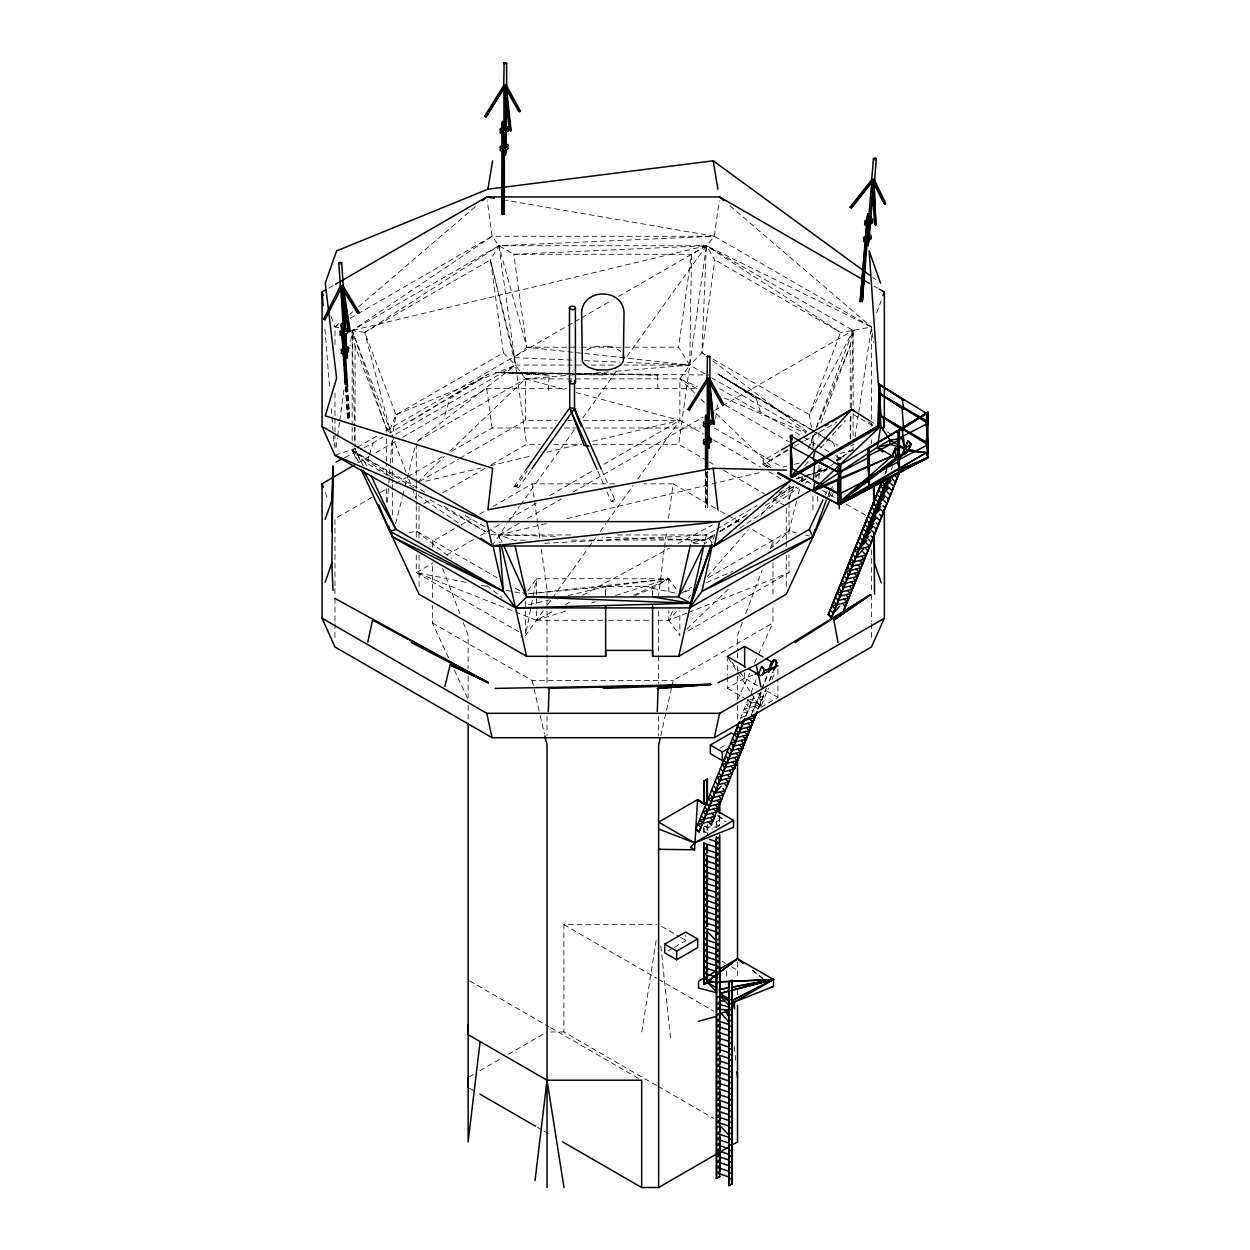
<?xml version="1.0" encoding="UTF-8"?>
<svg xmlns="http://www.w3.org/2000/svg" width="1250" height="1250" viewBox="0 0 1250 1250"><rect width="100%" height="100%" fill="white"/><g stroke="black" fill="none" stroke-linecap="round" stroke-linejoin="round"><path stroke-width="0.75" stroke-dasharray="5 3.75" d="M386.344 502.266L386.344 488.625M386.344 475L386.344 463.312M386.344 461.359L386.344 434.094M386.344 432.141L386.344 428.25L352.172 330.453L492.094 236.266L714.312 236.266L871.438 326.969L871.938 330.797M448.609 657.797L432.359 622.906L432.359 605.453M432.359 597.688L432.359 562.781M432.359 547.266L432.359 541.453L459.422 525.828M605.641 594.344L605.641 586.609L668.828 578.734L677.656 591.031M652.594 595.391L652.594 586.609L668.828 578.734L668.828 595.719M850.234 438.859L850.234 415.625M850.234 407.875L850.234 345.922L853.109 330.453L871.438 326.969L871.438 426.109M705.734 471.062L705.516 507.953L705.516 471.562M637.75 479.094L679.859 420.422L679.859 378.891L689.75 365.078L691.516 254.281L706.391 245.734L714.312 236.266L719.156 200.703M850.469 438.859L851.031 415.625M851.219 407.891L853.109 330.453L706.391 245.734L498.891 245.734L352.172 330.453L350.062 345.812M616.297 371.25L689.75 365.078L701.922 352.766L706.391 245.734L513.781 254.281L498.891 245.734L492.094 236.266L487.25 200.703M548.297 390.484L549.141 375.078L495.547 372.422L709.391 375.062M387.359 502.297L388.688 484.797M388.828 482.859L390.156 465.359M390.297 463.422L392.219 438.141M715.578 418.625L717.625 403.656M336.031 447.594L337.344 437.984M337.609 436.062L339.469 422.625M339.734 420.703L344.5 386.141M664.188 549.281L658.625 595.531M664.453 547.359L666.844 530.031M668.422 518.484L673.203 483.859L644.203 483.859M704.938 373.844L689.75 365.078L678.562 347.188L691.516 254.281L513.781 254.281L526.734 347.188L514.516 357.656L490.406 259.875L498.891 245.734L714.312 236.266L505.859 200.266M707.281 460.812L678.719 444.312L706.391 245.734L871.438 326.969L858.844 411.719M705.016 355.094L701.922 352.766L714.875 259.875L706.391 245.734L352.172 330.453L352.172 425.125M855.109 436.766L858.547 413.641M641.828 1031.953L656.219 940M406.047 472.203L392.359 436.203L396.016 414.766L364.734 332.438L352.172 330.453L354.484 425.312M543.297 610.75L525.453 635.625L530.969 607.172M531.328 605.281L536.469 578.734L668.828 578.734L652.594 588.234L635.203 595.516M660.766 735.703L671.484 688.109M671.922 686.219L673.203 680.5L772.969 622.906L772.969 605.453M698.531 543.703L690.859 543.094L691.516 540.172L705.25 539.969L714.875 534.594L711.703 543.625M714.828 530.078L706.391 534.953L704.297 544.156L713.547 535.781M395.641 523.766L402.203 497.719M402.672 495.859L404.547 488.422M405.016 486.562L414.859 447.5M796.531 501.297L789.031 531.062L770.828 548.484M798.406 493.859L799.812 488.281M801.688 480.844L802.625 477.125M810.594 445.5L812.938 436.203L817.969 429.578M367.781 459.922L368.844 456.547M369.375 454.859L373.094 443.031L363.812 447.828M444.844 415.438L449.563 398.891L488.266 374.156L389.797 433.047M828.281 494.734L830.281 489.25M876.609 313L881.125 300.781M742.297 622.609L737.531 635.234L737.531 650.859M745.703 613.594L762.062 570.312M770.234 548.672L772.969 541.453L749.297 527.781M789 499.219L793.797 486.609M808.156 448.812L812.938 436.203L809.266 437.078M816.406 427.094L853.109 330.453L840.562 332.438L714.875 259.875M821 422.875L850.234 345.922L816.594 427.359M758.234 708.547L763.109 696.422L760.031 693.297L751.938 713.359M758.391 708.25L765.125 691.469M885.25 473.5L886.875 469.516M758.609 707.859L765.828 689.859M769.438 680.844L773.047 671.844M885.578 473.125L886.719 470.266M740.219 719.047L748.219 699.234M751.172 692.484L756.203 679.422M746.203 714.969L752.75 698.75M753.984 696.281L745.938 716.203L742.859 713.078L754.156 710.219M761.766 689.016L767.094 675.797M752.812 711.781L760.797 691.969M761.531 690.156L767.344 675.75M758.781 707.766L766.578 687.859M769.453 680.703L773.328 671.688M885.172 473.531L886.609 469.984M885.125 474.25L887.016 469.547M891.156 470.062L892.547 466.609M389.859 429.625L396.016 414.766L503.375 352.781L490.406 259.875L364.734 332.438L389.859 429.625L386.344 428.25L355.047 345.922L352.172 330.453L391.734 434.562M747.219 699.781L760.531 707.469L768.5 688.266M772.109 679.547L775.016 672.562M672.5 611.547L668.828 620.266L679.859 635.625L679.859 611.094M737.531 699.672L749.609 673.5M754.438 663.031L757.656 656.047M758.469 654.312L772.969 622.906M825.328 494.844L826.922 491.391M827.781 496.906L832.594 486.547M831.719 496.328L834.172 491.047M714.797 410.297L853.109 330.453L809.297 414.75L811.422 427.266M828.969 497.078L833.516 488.531M492.094 545.984L506.828 523.891M530.75 470.406L518.562 487.656L513.797 486.953L526.109 469.531M513.797 486.953L517.234 484.922L527.219 470.797M507.969 522.312L519.312 506.5M520.438 504.922L574.859 429.063M582.797 418L616.812 370.594M627.016 356.375L706.391 245.734L840.562 332.438L809.297 414.75L712 358.578M527.656 591.031L536.469 578.734L536.469 608.938M547.859 604.406L551.266 599.641M552.406 598.062L587.688 548.891M588.812 547.297L595.641 537.781M600.203 531.438L605.891 523.516M607.031 521.922L633.203 485.438M676.5 611.531L668.828 620.266L655.203 620.266M688.016 598.422L690.562 595.516M707.188 576.594L748.109 530.016M760.906 515.469L782.641 490.719M805.016 465.406L810.203 459.641M820.578 448.109L845.219 420.734M417.672 482.109L444.266 456.641M449.859 451.281L525.453 378.891L608.562 371.906M686.859 628.922L728.844 588.703M334.969 344.469L334.969 326.969L339.391 323.188M349.703 314.359L352.656 311.828M358.547 306.781L476.422 205.797M581.359 365.078L515.547 365.078L416.266 441.922L525.453 378.891L679.859 378.891L697.594 386.531M739.828 528.375L798.859 487.656M805.25 483.266L808.438 481.062M816.422 475.547L829.172 466.75M830.781 465.656L835.562 462.344M837.156 461.25L843.531 456.844M364.734 332.438L498.891 245.734L526.734 347.188L583.016 353.375M787.516 449.5L764.484 463.891L762.984 460.609L779.719 450.938M719.875 531.547L744.859 516.297M773.172 499.016L794.812 485.812M801.484 481.75L806.484 478.703M816.469 472.594L823.141 468.531M411.328 420.969L488.266 374.156M713.547 534.938L705.25 539.969L690.859 543.094M720.203 530.906L746.781 514.766M775.031 497.625L794.969 485.531M801.609 481.5L806.594 478.469M816.562 472.422L823.203 468.391M372.5 443.391L383.109 437.047M363.078 465.812L355.047 448.531L334.969 455.266M611.172 501.375L614.609 499.359L615.938 502.094L611.172 501.375L606.438 490.703M328.766 288.172L333.812 285.25M331.094 316.5L334.969 326.969L338.344 325.031M350.172 318.203L492.094 236.266M355.547 448.297L352.172 450.25L357.906 462.594M357.234 447.328L377.484 435.641M385.906 430.766L566.391 326.562M568.078 325.594L573.141 322.672M574.828 321.703L579.891 318.781M581.578 317.812L611.938 300.281M618.688 296.375L706.391 245.734M395.734 434.25L515.547 365.078L490.406 259.875M359.016 462.422L369.094 456.594M375.828 452.719L395.984 441.078M402.719 437.203L486.75 388.688L566.328 388.688M372.141 497.234L334.969 518.703L334.969 586.734M380.578 492.359L385.656 489.438M395.797 483.578L405.922 477.734M407.609 476.75L443.094 456.266M451.547 451.391L492.094 427.984L552.516 427.984M419.625 481.516L458.266 459.203M459.938 458.234L525.453 420.422L556.328 420.422M424.094 503.5L430.813 499.625M442.578 492.828L484.594 468.578M491.312 464.687L526.609 444.312L540.25 444.312M461.109 524.859L471.25 519M479.703 514.125L486.469 510.219M493.234 506.313L532.125 483.859L615.219 483.859M416.266 555.031L416.266 572.594L433.172 562.844M446.688 555.031L473.719 539.422M480.484 535.516L485.547 532.594M487.234 531.625L500.75 523.812M509.203 518.938L536.234 503.328M549.75 495.531L593.688 470.172M603.828 464.313L679.859 420.422L703.375 433.984M519.141 523.266L498.891 534.953L490.422 534.594M527.578 518.406L561.312 498.922M573.109 492.109L703 417.125M788.094 450.266L762.984 464.75L762.984 460.609M794.672 446.453L803.156 441.563M804.734 440.656L836.625 422.234M850.75 445.922L854.109 443.984M716.516 529.109L756.984 505.734M778.906 493.078L792.406 485.297M799.141 481.406L804.203 478.484M817.703 470.688L822.75 467.766M836.25 459.984L846.359 454.141M719.906 531.688L738.344 521.047M765.156 505.562L796.984 487.188M815.422 476.547L827.156 469.766M681.531 593.125L691.609 587.312M708.406 577.609L789.031 531.062L796.391 532.828M688.25 630.781L789.031 572.594L789.031 555.031M727.266 677.016L727.266 688.25L744.641 678.219L753.391 674.891M751.172 693.109L760.531 707.469L777.906 697.422L777.906 678.703M720 748.109L726.469 744.375M719.375 820.031L716.078 821.938L716.078 827.578L719.375 825.672L719.375 816.266M704.094 828.188L704.094 831.953L707.391 830.047M667.922 950.969L672.766 948.172M674.375 947.234L685.672 940.719L685.672 935.531M469.797 1076.547L473.156 1074.609M479.875 1070.734L501.703 1058.125M508.406 1054.25L545.344 1032.922M466.078 582.406L416.266 572.594L536.469 620.266L553.547 611.016M565.484 604.547L570.609 601.766M582.547 595.297L669.578 548.156M678.109 543.531L712.234 525.047M344.703 457.609L362.078 448.719M633.469 595.281L652.594 586.609L652.594 596.281M685.172 591.812L690.5 589.516M706.469 582.641L733.094 571.172M396.016 414.766L515.547 365.078L525.453 378.891L525.453 420.422M686.766 613.141L668.828 620.266L668.828 610.828M688.562 612.438L789.031 572.594M851.609 450.828L848.625 452.016L850.234 448.531L853.109 450.25L853.109 444.453M796.188 478.875L803.531 476.562M805.375 475.984L810.875 474.266M812.703 473.688L827.391 469.078L816.281 472.594M796.062 478.938L807.094 475.484M808.938 474.906L814.453 473.172M536.469 610.828L536.469 620.266L565.891 611.031M591.625 602.953L595.297 601.797M615.516 595.453L668.828 578.734L527.391 593.891L605.641 586.609L652.594 586.609M797.594 478.094L803.125 476.391M804.969 475.812L810.516 474.109M817.891 471.812L827.125 468.969M757.312 694.031L764.844 692.141M749.922 699.75L763.109 696.422M744.906 716.406L741.125 717.359L744.219 720.484M425.75 481.187L480.75 468.031M490.234 465.766L531.938 455.781M547.109 452.156L581.25 444M592.625 441.281L679.859 420.422L576.297 392.562M408.922 532.828L416.266 531.062L496.891 577.609M546.25 523.625L498.891 534.953L490.469 530.078M567.094 518.641L762.188 471.984M783.031 467L786.812 466.094M794.391 464.281L800.078 462.922M839.859 453.422L853.109 450.25M528.688 604.797L549.328 599.922M568.094 595.484L605.641 586.609L605.641 596.266M544.688 543.281L706.391 534.953L712.047 542.828M526.734 347.188L579.297 347.188M581.234 347.188L678.562 347.188M591.031 365.078L614.266 365.078M623.938 365.078L689.75 365.078L584.953 353.578M549.141 375.078L495.547 372.422L572.969 373.688M576.031 388.688L698.312 388.688M567.906 420.422L571.766 420.422M583.359 420.422L679.859 420.422M564.219 427.984L575.906 427.984M585.656 427.984L700.656 427.984M553.906 444.312L581.203 444.312M592.906 444.312L678.719 444.312M570.641 534.953L498.891 534.953L499.516 542.734M617.188 534.953L706.391 534.953M525.375 540.172L513.781 540.172L498.891 534.953L500.609 542.438M571.797 540.109L705.25 539.969L602.078 537.469M536.469 620.266L606.547 620.266M608.484 620.266L653.266 620.266M432.359 622.906L532.125 680.5L673.203 680.5M656.625 1085.484L563.906 1031.953L563.906 924.672L656.75 924.672M550.781 1031.953L563.906 1031.953M570.516 374.266L495.547 372.422L658.109 375.078L574.891 373.719M705.156 826.891L716.516 827.063M572.438 374.312L603.203 375.078M555.359 536.328L498.891 534.953L502.078 542.047M514.516 357.656L572.922 360.125M584.609 360.625L619.656 362.109M627.453 362.438L689.75 365.078M608.312 346.25L597.344 346.25A21.172 12.219 0 0 0 584.469 351.953M481.391 585.422L487.141 586.547M506.297 590.328L525.453 594.094L513.688 587.312M334.969 326.969L338.797 327.75M652.594 588.234L676.219 593.312M805.578 535.016L809.266 535.906M525.453 378.891L566.875 390.031M715.969 824.562L719.375 825.672M704.094 826.312L712.578 829.094M704.094 831.953L707.484 833.062M724.219 398L805.844 433.141M768.062 467.422L762.984 464.75L767.844 467.562M874.266 286.219L877.641 288.156M853.312 414.469L872.781 425.719M701.922 352.766L705.281 354.703M811.594 430.062L718.141 374.156L756.234 398.547L718.141 374.156L814.844 431.5M711.688 377.75L806.188 432.312M719.656 388.688L802.016 436.219M803.688 437.188L815.453 443.984M817.141 444.953L828.891 451.75M835.625 455.625L842.344 459.516M696.656 388.578L679.859 378.891L695.25 393.625M725.203 405.062L789.031 441.922M714.312 427.984L781.891 467M798.781 476.75L812.297 484.562M822.438 490.406L835.953 498.219M846.094 504.063L869.75 517.719M770.969 467.641L764.484 463.891L769.375 467.031M713.453 439.812L760.484 466.969M768.875 471.812L784 480.547M708.969 461.781L715.688 465.656M724.094 470.516L764.422 493.797M772.828 498.656L786.266 506.406M673.203 483.859L718.859 510.219M720.547 511.188L739.141 521.922M518.031 487.578L515.359 486.031L518.562 487.656L517.234 484.922M424.688 492.109L352.172 450.25L352.172 446.375M465.172 515.484L488.781 529.109M740 672.406L744.641 678.219L757.953 685.906M766.266 690.703L777.906 697.422M358.703 462.031L352.172 450.25L364.734 462.031L393.219 478.469M430.094 499.766L485.391 531.688M727.266 688.25L745.562 698.812M416.266 572.594L518.734 631.75M661.609 926.406L678.938 936.406M680.594 937.359L687.25 941.203M722.203 961.391L725.531 963.312M731.531 966.766L737.531 970.234M563.906 924.672L656.625 978.203M658.297 979.172L713.922 1011.281M658.297 1086.453L713.922 1118.562M469.797 981L549 1026.719M550.672 1027.688L641.672 1080.219M469.797 1088.281L474.859 1091.188M537.203 1127.188L542.25 1130.109M543.938 1131.078L549 1134M816.5 432.484L826.516 438.422M828.172 439.406L838.188 445.328M812.406 430.531L823.969 437.453M824.953 438.047L833.891 443.375L834.359 446.406M718.141 374.156L795.078 420.969M413.797 487.844L352.172 450.25L390.781 476.656M443.781 506.141L488.75 533.578M869.547 420.656L874.406 423.734M887.391 431.938L892.266 435.016M418.109 495.359L461.531 525.078M868.547 421.656L873.141 425M872.703 277.406L875.828 279.688M712.719 360.891L806.781 431.562M718.562 815.781L726.047 821.547M752.516 970.266L763 978.344M416.266 531.062L451.406 558.25M486.531 585.438L501.797 597.266M752.297 970.406L762.625 978.578M717.328 815.312L724.938 821.344M729.969 205.797L871.438 326.969M700.844 399L705.047 403.016M716.25 413.734L772.234 467.359M503.375 352.781L515.547 365.078M758.297 697.578L761.391 700.703L746.312 704.5L749.406 707.625M756.578 701.859L759.656 705L744.594 708.781L747.672 711.922M754.844 706.156L757.938 709.281M748.047 700.219L751.125 703.344M731.891 662.234L738.844 670.953M386.344 428.25L392.359 436.203M728.297 658.016L736.609 670.781M737.656 672.375L750.125 691.516M454.297 670.016L468.125 699.672M364.734 462.031L366.344 465.484M601.859 470.312L615.938 502.094M597.766 471.125L605.656 488.922M355.047 448.531L361.719 464.406M432.359 541.453L435.109 548.672M442.672 568.5L459.875 613.594M463.312 622.609L468.125 635.234L468.125 668.422M408.781 479.406L411.516 486.609M412.203 488.406L416.312 499.219M325.281 492.5L327.859 499.484M837.031 454.859L838.625 459.922M756.234 398.547L761.562 415.438M532.125 680.5L539.781 713.781M540.219 715.641L544.469 734.125M498.891 245.734L526.609 444.312M532.125 483.859L537.547 522.344M537.812 524.266L539.984 539.656M541.328 549.281L547.031 589.688L547.031 609.172M486.75 388.688L492.094 427.984M872.172 332.719L873.422 342.281M726.344 971.062L727.156 978.797M734.281 1046.547L735.906 1062.031M660.859 945.969L670.609 1038.875M346.812 386.562L349.766 419.5L347.688 388.375M347.062 386.828L349.766 419.5M324.969 328.969L329.734 389.203M331.281 408.641L333.281 433.891M333.422 435.844L334.203 445.547M813.672 445.922L812.938 436.203L812.938 447.813M815.734 473.141L816.172 478.969M817.5 496.469L817.938 502.297M346.562 386.578L348.984 419.125M346.125 387.625L348.203 418.75M345.422 386.828L347.641 419.906L345.672 387.094M657.266 375.078L658.109 390.484M354.531 427.25L355 446.609L355.047 427.234M706.828 472.531L707.641 507.625L707.641 471.234M707.047 472.813L707.641 507.625M706.562 472.531L706.859 507.188M871.438 439.719L871.438 443.609M871.438 549.797L871.438 592.562M871.438 594.5L871.438 621.719M871.438 623.656L871.438 641.156M853.109 330.453L853.109 411.594M853.109 413.531L853.109 436.719M818.969 432.141L818.969 439.938M818.969 465.25L818.969 478.891M812.938 496.156L812.938 513.578M789.031 485.391L789.031 537.703M786.266 508.359L786.266 539.594M786.266 541.547L786.266 547.391M786.266 555.203L786.266 588.375M777.906 669.328L777.906 676.828M772.969 541.453L772.969 547.266M772.969 562.781L772.969 597.688M760.531 692.484L760.531 707.469M744.641 672.609L744.641 678.219M737.531 652.766L737.531 658.672M737.531 666.406L737.531 674.281M737.531 676.141L737.531 703.406M737.531 705.359L737.531 721.094M737.531 962.187L737.531 978.047M737.531 989.688L737.531 996.828M727.266 656.422L727.266 675.141M719.672 815.359L719.672 825.047M716.375 821.141L716.375 826.953M707.391 824.406L707.391 835.703M707.078 825.516L707.078 833.266M706.078 472.25L706.078 506.734M703.781 827.422L703.781 835.172M658.625 611.109L658.625 653.953M658.625 655.906L658.625 683.172M658.625 716.281L658.625 735.75M547.031 611.109L547.031 657.875M547.031 659.828L547.031 685.156M547.031 716.328L547.031 735.812M525.453 601.641L525.453 609.203M525.453 611.094L525.453 635.625M468.125 676.156L468.125 697.719M468.125 705.375L468.125 721.094M419.047 506.406L419.047 541.547M419.047 555.203L419.047 588.375M416.266 443.813L416.266 482.875M416.266 483.453L416.266 492.312M416.266 493.141L416.266 504.766M416.266 505.875L416.266 537.703M392.359 440.078L392.359 463.281M392.359 471.016L392.359 482.625M392.359 484.562L392.359 490.359M392.359 492.297L392.359 515.5M355.047 345.922L355.047 425.297M352.172 427.062L352.172 444.453M334.969 393.062L334.969 416.391M334.969 418.328L334.969 431.938M334.969 433.891L334.969 447.5M334.969 588.672L334.969 596.453M334.969 598.391L334.969 621.719M334.969 623.672L334.969 641.156M608.281 346.25A21.172 12.219 0 0 1 621.156 351.953M844.781 455.328L836.453 460.406L844.812 455.281"/><path stroke-width="1.5" d="M468.125 1087.297L468.125 1077.516M569.438 381.594L569.484 307.531A3.031 1.75 0 0 1 571.625 306.281A3.031 1.75 0 0 1 575.375 307.5A3.031 1.75 0 0 1 573.266 309.672L570.312 309.219A3.031 1.75 0 0 1 569.5 307.547M361.188 469.656L419.047 594.234L526.609 656.328L605.641 656.328L605.641 650.406L652.594 650.406L652.594 656.328L678.719 656.328L786.266 594.234L829.266 501.609M502.562 150.656L502.172 214.719L502.172 151.5M502.594 146.766L502.672 133.172M873.453 158.531C875.5 162.359 877.656 156.031 873.453 158.531L871.719 179.438L872.75 180.641L874.578 180.078L876.312 159.172M874.578 180.078L874.203 179.141M338.828 263.281L339.891 262.266L341.703 262.734L343.234 285.688L342.188 286.703L340.375 286.234L338.828 263.281L340.656 263.75L341.703 262.734M728.938 998.75L719.641 993.391L719.375 989.438L728.703 987.719M325.172 519.297L331.859 500.531L333.016 466.25L331.859 563.438L333.016 590.562M331.859 531.734L333.016 466.25M790.891 467.016L790.562 476.516L792.047 477.391L880.766 426.172L879.266 384.359L926.453 413.344L927.953 412.469L927.953 457.562L839.25 504.625L777.578 473.187M791.844 440.422L792.047 434.719M877.766 426.172L879.266 384.359L903.609 400.156L879.266 384.359L879.266 425.297L792.047 477.391M548.281 711.516L549.141 688.406L548.281 688.406L710.859 684.406L658.109 688.406L657.266 688.406L710.859 684.406L495.078 688.406M657.266 711.516L658.109 688.406M837.75 471.875L813.406 459.562L837.75 471.875L839.25 463.688L837.75 503.766L839.25 504.625L927.953 457.562L926.453 454.281L927.953 453.422L926.453 415.078L927.953 412.469L840.75 464.562L840.75 503.766L839.25 463.688L837.75 464.562L792.047 436.453L792.047 438.172L790.562 435.578L790.562 476.516L792.047 468.656L790.562 435.578L792.047 447.234L837.75 471.875L837.75 473.609L839.25 463.688L840.75 464.562M839.25 463.688L837.75 495.031L839.25 463.688L839.25 508.781M927.953 453.422L926.453 424.125L927.953 412.469L899.391 430.703L899.391 469.906L897.891 460.313L897.891 462.047L899.391 469.906L897.891 431.562L927.953 412.469L926.453 422.391L927.953 453.422L926.453 443.813L927.953 412.469L867.812 448.922L869.312 487.266L867.812 488.141L927.953 457.562L899.391 469.906L897.891 470.781L927.953 457.562L869.312 487.266L867.812 479.406L867.812 477.672L869.312 487.266L869.312 448.062L927.953 412.469L926.453 442.094L927.953 453.422L908.453 449.344M862.281 301.656L867.938 213.75L869.484 214.828L862.281 301.656L864 274.906M864.375 269.172L864.859 261.531M865.484 251.969L865.844 246.234M866.469 236.687L866.828 230.953M867.297 221.469L867.938 213.75L867.266 221.422M658.625 849.281L694.578 849.797L697.578 799.625L707.391 805.281M861.797 297.25L862.219 291.422M862.938 281.703L863.375 275.891M864.078 266.172L864.516 260.359M865.078 252.594L865.656 244.828M866.219 237.047L866.938 227.344M813.406 479.25L814.906 460.422M861.063 296.734L861.859 287.078M862.344 281.297L863.141 271.641M863.453 267.781L864.422 256.203M864.734 252.344L865.531 242.703M866.016 236.906L866.812 227.266M867 238.766L867.641 231.094M868.109 225.359L871.922 179.391L873.469 180.469L885.016 204.047L885.5 202.953L874.047 179.141L851.375 208.047L850.078 207.156L871.922 179.391L874.609 224.078L875.906 224.969L874.047 179.141M866.531 244.5L868.078 245.578L873.469 180.469L872.672 180.875M868.969 240.422L868.078 245.578M869.297 236.594L872.469 198.297M873.578 184.891L873.891 181.062M865.406 242.5L860.156 301.906L867.359 215.078L869.484 214.828M865.906 236.75L866.922 225.25M480.109 1041.578L468.125 1141.938L468.125 722.922M535.047 1180.578L547.031 1080.219L468.125 1034.656L468.125 1024.875M786.531 470.172L713.188 468.281L487.891 509.797L492.594 468.281L325.266 415.906L336.609 378.234L325.266 283.109L336.609 250.875L487.891 189.219L492.594 160.812M837.75 480.359L814.906 490.578L813.406 489.719L814.906 481.844L813.406 480.984L837.75 493.313L792.047 468.656L790.562 435.578L792.047 447.234M325.406 290.109L322.047 292.047L322.047 426.516L334.969 455.266L492.094 545.984L714.297 545.984L719.656 521.609L790.562 480.672L779.141 473.328M353.969 465.328L322.047 483.766L322.047 618.234L334.969 646.984L492.094 737.703L714.297 737.703L719.656 713.328L884.359 618.234L884.359 509.109M660.328 737.609L658.625 745.219L658.625 1187.5L641.672 1187.5L562.469 1141.781M690.422 544.953L678.578 596.953L690.812 603.266L678.719 656.328M703.875 546L690.812 603.266L515.547 607.906L392.359 536.781L390.359 529.828M712.516 544.938L701.922 591.375L689.75 607.906L515.547 607.906L503.375 591.375L493.016 545.953M597.359 369.875A21.172 12.219 0 0 1 582.375 361.234L581.625 314.453C580.688 287.172 624.953 287.172 624.016 314.453L623.297 361.234A21.172 12.219 0 0 1 608.312 369.875L597.344 369.891M813.406 457.828L814.906 451.375M367.781 642.094L372.5 620.094L488.266 682.656L450.156 664.938L488.266 682.656L334.875 598.375M444.844 686.578L450.156 664.938M711.703 544.734L689.75 607.906L812.938 536.781L814.953 529.828M711.078 545.438L690.812 603.266L526.734 596.953L515.547 607.906M325.172 582.219L331.859 562.953M711.609 544.812L690.812 603.266L652.594 596.953M822.922 500.031L809.297 529.391L701.922 591.375L812.938 536.781L826.281 500.219M883.062 295.531L884.359 292.047L879.312 289.141M735.141 758.609L737.188 760.688L734.031 769.078L722.438 772.109M739.297 744.703L742.375 747.828L734.031 769.078L735.453 764.969L732.375 761.844M741.016 740.422L744.109 743.547L734.031 769.078L740.641 752.109L737.562 748.984M830.281 616.75L828.234 614.672L881.594 482.406L843.781 576.109M751.391 714.719L754.469 717.844L734.031 769.078L740.641 752.109L729.344 754.969M756.734 712.375L734.031 769.078L747.562 734.984L744.469 731.859M756.453 713.125L734.031 769.078L756.438 713.266M891.875 457.016L895.438 448.078L897.797 450M701 827.578L697.922 824.453L712.984 820.672L714.719 816.375L711.641 813.25M708.609 806.375L719.906 803.531L721.625 799.25L719.578 797.156M725.469 778.984L728.547 782.109L726.812 786.391L724.766 784.312M733.844 746.188L730.766 743.062L745.828 739.266L747.562 734.984L736.25 737.828M773.781 670.047C781.281 656.797 770.469 655.141 768.531 672.219M898.922 473.609L860.891 567.859L845.813 571.656L844.094 575.938L847.172 579.062M892.828 476.203L885.203 484.812L880.391 485.969L878.656 490.266L881.75 493.391L888.109 486.203M902.703 453.531L908.031 440.812L911.109 443.938L908.188 451.188M744.75 718.562L698.969 832.047L695.891 828.922L739.062 722.5M758.125 675.25L761.594 666.641L764.672 669.766L762.531 675.062M762.203 675.344L764.672 669.766M744.219 720.484L699.281 831.875L695.891 828.922M768.797 672.156L773.875 659.547M711.266 824.953L757.312 711.359M773.781 669.984L776.969 662.672M898.531 451.203L895.438 448.078L892.266 455.969L840.609 501.25M881.578 483.031L828.234 614.672M892.109 456.922L895.75 447.906M831.312 617.797L886.453 481.156M831.609 617.625L887.656 478.719M895.938 458.203L898.156 452.703M902.234 455.172L908.031 440.812M843.609 610.703L860.891 567.859L857.797 564.734M907.969 451.172L911.109 443.938L904.844 448.703L889.906 444.234L877.328 447.344L840.562 471.703M843.906 610.531L899.422 472.906M851.375 208.047L870.359 183.781M882.828 429.906L884.359 426.516L884.359 292.047M884.359 618.234L871.438 646.984L714.297 737.703M486 116.875L506.078 84.859L520.156 110.641L519.688 111.672L505.5 86.094L503.938 85.188L484.703 116.125L486 116.875L502.812 90.031M503.938 129.25L503.938 85.188L509.359 130.359L510.656 131.109L511.125 130.094L506.078 84.859L506.078 92.516M689.328 410.109L689.812 409.094L688.031 409.359L707.281 378.422L708.828 379.328L723.016 404.906L723.484 403.875L709.406 378.094L689.328 410.109L688.031 409.359M503.938 150.312L503.938 154.141L505.5 155.047L506.078 149.984M707.281 443.547L707.281 447.375L708.828 448.281L709.406 395.328M708.172 380.031L707.281 378.422L712.688 423.594L713.984 424.344L709.406 378.094L709.406 389.594M703.469 545.859L678.578 596.953L526.734 596.953L503.672 545.578M325.016 319.719L325.484 318.75L323.719 319.094L340.562 285.75L342.125 286.5L358.656 313.344L359.125 312.391L342.688 285.344L325.016 319.719L323.719 319.094M343.531 330.188L340.562 285.75L348.297 331L349.594 331.641L350.062 330.672L343.234 285.688M345.094 353.375L345.344 357.25L346.891 358L345.922 333.656M341.625 287.438L342.125 286.5L349.594 331.641M526.109 469.531L569.719 407.797L569.719 381.953L571.375 380.969M531.859 468.828L574.484 408.516L574.484 382.656M658.625 829.047L694.578 842.875L733.547 827.312L733.547 820.391L694.578 842.875L690.531 847.469L694.578 849.797M900.203 456.219L902.75 453.344M891.094 480.484L883.469 489.109L880.391 485.969M884.641 494.781L878.281 501.953L875.203 498.828M885.453 496.188L876.562 506.234L873.469 503.109L871.75 507.391L874.828 510.516L881.188 503.344M880.734 506.187L873.094 514.797L870.016 511.688M876 516.203L869.641 523.375L866.562 520.25L864.828 524.531L867.922 527.656L876.812 517.609L879.906 520.734M873.812 523.328L866.188 531.938L863.094 528.812M873.359 526.172L864.453 536.219L861.375 533.094M870.359 531.891L862.719 540.516L859.641 537.375L857.922 541.672L861 544.797L868.625 536.188M866.906 540.469L859.266 549.078L855.891 546.125M863.438 549.031L855.812 557.641L852.734 554.516L851 558.812L854.094 561.938M839.703 606.172L833.344 613.344L830.266 610.219M721.188 786.141L714.828 793.312L711.75 790.188M791.859 475.094L851.688 409.391L869.547 420.656M865.188 222.766L864.516 224.297A2.547 1.609 4.8 0 0 868.766 225.234L872.578 222.719L871.938 221.125M863.812 239.438L863.797 241.719A2.547 1.609 4.8 0 0 867.375 241.906L871.203 238.547A2.531 1.609 4.7 0 0 870.547 237.781M506.609 63.547L503.734 63.547M709.938 356.781L707.078 356.781M707.078 378.484L708.125 377.875M340.516 333.516L339.859 334.859L342.969 335.656L347.906 332.812L347.25 331.531M341.562 349.125L340.906 350.469L344.016 351.266L348.953 348.422L348.297 347.141L345.844 346.906M340.344 330.828L339.672 332.172L342.781 332.969L347.734 330.109L347.078 328.844L344.625 328.609M341.75 351.812L341.078 353.156L344.188 353.953L348.469 351.734L348.484 349.828M841.266 478.781L892.266 455.969L813.406 489.719L880.766 426.172L889.906 440.078L908.469 450.797L926.453 452.547L839.25 504.625L778.234 472.734M904.266 454.594L908.469 450.797L926.453 452.547L841.094 501.828M482.328 200.75L486.75 196.953L719.656 196.953L869.234 283.312M810.609 490.391L714.297 545.984L790.562 480.672M908.469 450.797L840.828 501.469L895.875 458.063L908.469 450.797L903.484 452.078L905.844 453.422M840.797 501.359L895.781 458L895.438 448.078M716.219 975.25L703.781 984.234L703.781 842.906M719.266 972.891L737.531 958.734L737.531 757.938M718.469 981.844L773.484 979.5L731.922 1000.484L734.531 1001.984L773.484 986.422L773.484 979.5L737.531 958.734L703.781 984.234L707.078 982.344L712.781 982.094M795.078 642.516L870.375 594.766L833.906 620.094L870.375 594.766L756.234 664.938L718.125 682.656M714.297 545.984L722.281 540.484M813.406 489.719L837.375 473.828M825.359 425.844L828.656 423.781M831.953 421.719L851.688 409.391L854.766 411.609M868.547 218.484L864.734 221.016L865.375 222.609A2.547 1.609 4.8 0 0 868.969 222.797L872.781 220.266L872.125 218.672A2.547 1.609 4.8 0 0 871 218.203M867.156 235.156L863.344 237.672L864 239.266L867.594 239.453L871.391 236.922L870.75 235.344L868.297 234.797M503.906 126.781L500.75 128.594A2.547 1.469 0 0 0 500.75 130.672L503.203 131.047L507.5 128.859A2.547 1.469 0 0 0 507.5 126.781L505.047 126.406M503.906 144.438L500.75 146.25A2.547 1.469 0 0 0 500.75 148.328L503.203 148.703L507.5 146.5A2.547 1.469 0 0 0 507.5 144.438L505.047 144.047M335.484 284.281L486.75 196.953L494.391 198.281M781.391 449.969L851.688 409.391M792.234 475.562L879.266 425.297L880.766 426.172L877.328 447.344L882.75 452.141M881.812 427.984L884.359 426.516L883.109 416.953M867.812 448.922L869.312 448.062M897.891 431.562L899.391 430.703M902.109 438.5L904.844 448.703L903.609 439.359L902.109 438.5L889.906 440.078L877.328 447.344L895.875 458.063M867.984 516.141L871.375 519.094L880.281 509.047L883.359 512.172M762.938 656.953L744.641 646.375L727.266 656.422L745.562 666.984M756.234 664.938L760.969 686.922M761.594 666.641L764.375 669.938M725.547 758.75L722.312 760.609L710.328 753.688L710.328 745.047L731.297 732.922L734.297 734.656M710.328 745.047L722.312 751.969L728.766 748.234M740.062 750.359L743.297 748.5L743.297 743.312M703.781 804.187L703.781 780.969L707.391 779.234L707.391 801.812L704.094 803.719L704.094 781.141L707.391 779.234M702.078 803.078L697.578 799.625L658.625 822.125L694.578 842.875M716.078 810.641L719.375 808.734M716.078 844.516L719.375 842.625M716.078 850.172L719.375 848.266M716.078 855.812L719.375 853.906M716.078 861.469L719.375 859.562M716.078 867.109L719.375 865.203M707.391 875.219L704.094 877.125L717.672 881.578M716.078 872.75L719.375 870.844M707.391 880.875L704.094 882.766L717.672 887.234M716.078 878.406L719.375 876.5M707.391 886.516L704.094 888.422L717.672 892.875M716.078 884.047L719.375 882.141M707.391 892.156L704.094 894.063L717.672 898.531M716.078 889.688L719.375 887.797M707.391 897.812L704.094 899.719L717.672 904.172M716.078 895.344L719.375 893.437M716.078 900.984L719.375 899.078M716.078 906.641L719.375 904.734M716.078 912.281L719.375 910.375M664.688 944.188L685.672 932.062L697.656 938.984L697.656 947.641L676.672 959.75L664.688 952.828L664.688 944.188L676.672 951.094L697.656 938.984M716.078 917.922L719.375 916.016M716.078 923.578L719.375 921.672M704.094 933.594L707.391 931.688L716.078 940.516L719.375 938.609M716.078 929.219L719.375 927.312M716.078 934.859L719.375 932.969M716.078 946.156L719.375 944.25M716.078 951.812L719.375 949.906M716.078 957.453L719.375 955.547M716.078 963.094L719.375 961.188M716.078 968.75L719.375 966.844M714.797 971.844L698.562 981.219L698.562 988.141L716.125 992.516M719.672 969.047L737.531 958.734L743.516 963.344M716.078 974.391L719.375 972.484L719.375 836.969L716.078 838.875L716.375 991.5M719.938 973.375L716.344 975.109L719.938 973.375L719.938 1018.547L716.641 1020.453L728.531 1024.344M728.625 982.203L732.219 980.469L732.219 1183.75L728.938 1185.641L728.625 982.203L732.219 980.469M716.641 997.859L719.938 995.953L730.219 999.844M719.938 1001.609L716.641 1003.5L729.953 1007.391M719.938 1007.25L716.641 1009.156L730.047 1010M731.922 1002.875L728.625 1004.781L719.938 995.953L728.938 1001.141M732.438 987.031L773.484 979.5L734.531 1001.984L734.531 1008.906L732.219 1000.656L773.484 979.5L719.047 981.984M728.625 1010.422L731.922 1008.531M728.625 1016.078L727.891 1011.844L724.422 1009.828L728.625 1016.078L731.922 1014.172M731.922 1019.812L728.625 1021.719L719.938 1011.812M728.625 1027.375L731.922 1025.469M728.625 1033.016L731.922 1031.109M728.625 1038.656L731.922 1036.75M728.625 1044.312L731.922 1042.406M728.625 1049.953L731.922 1048.047M728.625 1055.594L731.922 1053.703M728.625 1061.25L731.922 1059.344M728.625 1066.891L731.922 1064.984M728.625 1072.547L731.922 1070.641M728.625 1078.188L731.922 1076.281M728.625 1083.828L731.922 1081.938M728.625 1089.484L731.922 1087.578M728.625 1095.125L731.922 1093.219M728.625 1100.766L731.922 1098.875M728.625 1106.422L731.922 1104.516M728.625 1112.062L731.922 1110.156M728.625 1117.719L731.922 1115.812M716.641 1127.734L719.938 1125.828L728.625 1134.656L731.922 1132.75M728.625 1123.359L731.922 1121.453M728.625 1129L731.922 1127.109M719.938 1142.766L716.641 1144.672L728.531 1148.578M728.625 1140.297L731.922 1138.391M719.938 1148.406L716.641 1150.312L728.531 1154.219M728.625 1145.953L731.922 1144.047M658.625 1187.5L729.125 1146.781M732.484 1144.844L737.531 1141.938L737.531 1005.297M728.625 1151.594L731.922 1149.688M728.625 1157.234L731.922 1155.328M728.531 1142.922L716.641 1139.031L719.938 1137.125L719.938 1165.359L716.641 1167.25L728.531 1171.156M728.625 1162.891L731.922 1160.984M719.938 1165.359L719.938 1171L716.641 1172.906L728.531 1176.812M728.625 1168.531L731.922 1166.625M719.938 1176.656L716.344 1178.375L719.641 1176.469L719.641 1056.438M728.625 1174.172L731.922 1172.281M728.625 1179.828L731.922 1177.922M728.625 1185.469L732.219 1183.75M869.312 455.391L897.891 440.625L897.891 438.891L899.391 469.906L897.891 440.625M869.312 476.813L897.891 462.047M336.031 462.047L342.969 458.5M899.391 438.016L926.453 424.125M840.75 471.875L867.812 457.984L867.812 456.25L869.312 487.266L867.812 457.984M899.391 459.453L926.453 445.547M840.75 493.313L867.812 479.406M755.156 674.234L758.656 672.906M763.906 670.906L777.906 665.594L760.531 675.625L748.891 668.906M769.891 987.656L773.484 986.422M698.562 1021.281L716.125 1016.469M719.938 993.562L773.484 979.5L732.656 987.156M719.641 993.391L728.922 991M732.641 990.031L773.484 979.5M854.766 557.859L866.078 555.016L862.984 551.891M851.312 566.422L862.609 563.578L859.531 560.453M847.859 575L859.156 572.141L856.078 569.016M846.125 579.281L857.438 576.422L854.344 573.297M842.672 587.844L853.969 585L850.891 581.875M839.219 596.422L850.516 593.562L847.438 590.438M837.484 600.703L848.781 597.844L846.734 595.766M743.172 720.688L754.469 717.844M741.438 724.969L752.75 722.125L749.656 719M739.719 729.266L751.016 726.406L747.938 723.281M732.797 746.391L744.109 743.547M731.078 750.688L742.375 747.828M727.609 759.25L738.922 756.406L735.828 753.281M737.188 760.688L722.125 764.484L725.203 767.609M724.156 767.812L735.453 764.969L733.734 769.25L731.672 767.172M718.969 780.672L730.281 777.828L728.219 775.734M717.234 784.953L728.547 782.109M713.781 793.516L725.094 790.672L723.031 788.594M710.328 802.094L721.625 799.25M705.141 814.937L716.453 812.094L713.359 808.969M714.719 816.375L699.641 820.172L702.734 823.297M343.594 290.594L357.359 312.719L359.125 312.391M347.547 386.422L343.391 324.156L341.266 324.562L342.953 349.859M348.297 331L350.062 330.672M345.344 357.25L347.469 356.844M719.672 989.609L728.953 987.859M484.703 116.125L486.469 115.859M505.75 88.406L518.391 110.922L520.156 110.641M504.312 130.094L504.312 122.422L502.172 122.75L502.172 147.672M509.359 130.359L511.125 130.094M709.078 381.641L721.719 404.156L723.484 403.875M707.641 469.312L707.641 415.656L705.516 415.984L705.516 469.641M712.688 423.594L714.469 423.328M707.281 447.375L709.406 447.047M727.891 1011.844L719.938 1012.891L716.641 1014.797L722.359 1014.297M487.891 189.219L713.188 160.812L869.578 275.109M850.078 207.156L851.859 206.953M873.516 182.594L883.734 203.156L885.5 202.953M874.609 224.078L876.375 223.875M499.891 545.578L492.094 545.984L480.828 538.281M711.266 982.328L707.391 982.516L704.094 984.406L704.094 843.25L717.672 847.703M603.203 688.406L710.859 684.406M322.047 618.234L486.75 713.328L719.656 713.328M570.422 409.641L569.719 407.797L574.484 408.516L601.219 469.094M588.906 446.188L584.141 445.469L571.109 411.438M719.938 1000.484L725.078 1001.516M709.188 839.266L717.672 842.062M717.672 853.359L704.094 848.891L707.391 846.984L707.391 852.641L704.094 854.547L717.672 859M717.672 864.641L704.094 860.188L707.391 858.281L707.391 863.922L704.094 865.828L717.672 870.297M717.672 875.938L704.094 871.484L707.391 869.578L707.391 903.453L704.094 905.359L717.672 909.828M717.672 915.469L704.094 911L707.391 909.094L707.391 914.75L704.094 916.656L717.672 921.109M717.672 926.766L704.094 922.297L707.391 920.391L707.391 926.047L704.094 927.938L717.672 932.406M717.672 943.703L704.094 939.234L707.391 937.328L707.391 931.688M717.672 949.344L704.094 944.891L707.391 942.984L707.391 948.625L704.094 950.531L717.672 955M717.672 960.641L704.094 956.172L707.391 954.281L707.391 959.922L704.094 961.828L717.672 966.281M717.672 971.938L704.094 967.469L707.391 965.562L707.391 971.219L704.094 973.109L717.672 977.578M717.672 983.219L704.094 978.766L707.391 976.859L707.391 982.516L716.078 991.328M728.531 1030L716.641 1026.094L719.938 1024.188L719.938 1029.844L716.641 1031.734L728.531 1035.641M728.531 1041.297L716.641 1037.391L719.938 1035.484L719.938 1041.125L716.641 1043.031L728.531 1046.938M728.531 1052.578L716.641 1048.672L719.938 1046.781L719.938 1052.422L716.641 1054.328L728.531 1058.234M728.531 1063.875L716.641 1059.969L719.938 1058.062L719.938 1063.719L716.641 1065.625L728.531 1069.516M728.531 1075.172L716.641 1071.266L719.938 1069.359L719.938 1075.016L716.641 1076.906L728.531 1080.812M728.531 1086.469L716.641 1082.562L719.938 1080.656L719.938 1086.297L716.641 1088.203L728.531 1092.109M728.531 1097.75L716.641 1093.859L719.938 1091.953L719.938 1097.594L716.641 1099.5L728.531 1103.406M728.531 1109.047L716.641 1105.141L719.938 1103.234L719.938 1108.891L716.641 1110.797L728.531 1114.688M728.531 1120.344L716.641 1116.438L719.938 1114.531L719.938 1120.188L716.641 1122.078L728.531 1125.984M728.531 1137.281L716.641 1133.375L719.938 1131.484L719.938 1125.828M728.531 1159.875L716.641 1155.969L719.938 1154.062L719.938 1159.703L716.641 1161.609L728.531 1165.516M709.688 419.641L711.484 421.438L707.688 423.906A2.547 1.469 0 0 1 704.094 423.906A2.547 1.469 0 0 1 704.094 421.828M709.688 437.281L711.484 439.078L707.688 441.563A2.547 1.469 0 0 1 704.094 441.563A2.547 1.469 0 0 1 704.094 439.484M505.562 84.641L506.609 85.25M334.969 455.266L486.75 521.609L719.656 521.609L492.094 545.984L486.75 521.609L322.047 426.516M343.391 324.156L341.844 323.406L341.266 324.562L343.516 349.75M357.359 312.719L358.656 313.344M392.359 536.781L503.375 591.375L499.672 544.688M814.906 481.844L837.75 493.313M411.328 642.516L488.266 682.656M518.391 110.922L519.688 111.672M504.312 122.422L502.75 121.531L502.172 122.75L504.312 214.391L504.312 151.172M926.453 420.656L880.766 394.281L879.266 384.359L880.766 386.953M926.453 422.391L880.766 394.281L903.609 409.203L880.766 394.281L880.766 396.016L879.266 384.359L880.766 417.438L879.266 384.359M926.453 442.094L880.766 415.703L902.109 429.766L903.609 430.625L880.766 415.703L926.453 443.813M721.719 404.156L723.016 404.906M707.641 415.656L706.078 414.766L705.516 415.984L706.094 441.344M766.266 658.859L772.922 662.703M717.203 810.953L733.547 820.391M716.375 987.703L707.078 982.344L707.078 930.062M479.906 1094.109L535.516 1126.219M883.734 203.156L885.016 204.047M737.531 958.734L743.438 963.391M697.578 799.625L702.141 803.25M719.656 196.953L724.078 200.75M710.828 422.609L711.484 424.031L707.688 426.5A2.547 1.469 0 0 1 704.078 426.5A2.547 1.469 0 0 1 704.078 424.422M710.828 440.266L711.484 441.672L707.688 444.156A2.547 1.469 0 0 1 704.094 444.156A2.547 1.469 0 0 1 704.094 442.078M883.031 505.797L885.094 507.891M865.75 548.641L867.797 550.719M847.547 567.375L850.625 570.5M843.281 604.344L845.328 606.422M735.953 730.203L739.031 733.328M718.656 773.047L721.75 776.172M713.469 785.906L716.562 789.031M708.484 821.656L711.562 824.781M708.172 821.828L710.234 823.906M701.375 815.891L704.453 819.016M907.734 440.984L910.812 444.109M895.125 475.812L897.188 477.891M892.375 479.047L895.453 482.188M890.641 483.344L893.734 486.469M892 490.75L888.922 487.625L880.016 497.672L876.922 494.547M883.141 482.734L885.203 484.812M887.187 491.906L890.266 495.031M886.484 497.234L888.547 499.312M883.734 500.469L886.812 503.594M879.578 514.375L881.625 516.453M876.125 522.938L878.172 525.016M874.391 527.219L876.437 529.312M871.625 530.453L874.719 533.594M870.938 535.797L872.984 537.875M868.172 539.031L871.266 542.156M866.453 543.312L869.531 546.438L854.453 550.234L857.547 553.359M862.281 557.203L864.344 559.297L849.266 563.094L852.359 566.219M853.641 578.625L855.703 580.719L840.625 584.516L843.719 587.641M845.813 571.656L848.891 574.781M850.188 587.203L852.25 589.281L837.172 593.078L840.25 596.203M842.359 580.219L845.438 583.344M838.906 588.797L841.984 591.922M843.984 599.016L847.062 602.141L831.984 605.938L835.078 609.062M835.437 597.359L838.531 600.484M833.719 601.641L836.797 604.766M830.594 616.578L828.531 614.5L830.391 616.703M773.578 659.719L776.672 662.844M747.234 728.609L749.281 730.703L734.219 734.5L737.297 737.625M739.406 721.641L742.484 724.766M737.672 725.922L740.766 729.047M742.75 736.141L745.828 739.266M732.484 738.781L735.578 741.906M729.031 747.344L732.109 750.469M727.297 751.625L730.391 754.75M725.578 755.906L728.656 759.031M723.844 760.203L726.938 763.328M728.922 770.406L732 773.547L716.938 777.328L720.016 780.469M720.391 768.766L723.469 771.891M715.203 781.609L718.281 784.75M720.281 791.828L723.359 794.953L708.297 798.75L711.375 801.875M716.828 800.406L719.906 803.531M710.016 794.469L713.109 797.594M716.125 805.734L718.172 807.812L703.109 811.609L706.188 814.734M706.562 803.031L709.641 806.172M704.828 807.328L707.922 810.453M710.938 818.578L712.984 820.672M363.375 470.453L396.016 529.391L503.375 591.375L389.859 531.391L378.75 504.953M809.297 529.391L812.938 536.781M371.156 475.844L396.016 529.391L389.859 531.391L388.688 526.234M569.719 407.797L596.984 469.344M574.484 408.516L581.359 426.484M574.531 409.359L580.031 423.719M323.328 295.547L322.047 292.047L323.125 305.656M322.047 483.766L323.328 487.266M880.516 283.109L869.172 250.875L878.391 384.844M881.219 582.703L874.547 563.438L874.203 533.938M544.891 735.969L547.031 745.219L547.031 1187.5M623.297 354.906L624.016 358.062M515.078 545.859L526.734 596.953M501.453 546.172L526.609 656.328M486.75 713.328L492.094 737.703M833.906 620.094L838.016 642.438M902.109 399.281L903.609 407.469M713.188 160.812L717.891 189.219M563.984 1187.5L547.031 1080.219L641.672 1080.219L641.672 1187.5M902.109 429.766L903.609 439.359M708.828 379.328L713.984 424.344M510.656 131.109L505.5 86.094L505.5 155.047M713.188 468.281L717.891 509.797M736.922 1071.703L737.531 1077.516M343.859 353.625L346.641 384.625M343.109 338.781L342.797 334.938L343.125 340.641M344.219 352.234L344.688 358M345.641 369.531L346.281 377.219M344.125 354.031L344.406 357.859M345.406 371.266L345.844 377.016M902.109 408.344L903.609 428.891M343.078 291.141L343.469 296.938M344.109 306.609L345.656 329.797M342.5 292.297L345.094 330.953M345.344 334.812L346.891 358M343.797 334.062L344.828 349.516M342.625 335.078L343.141 342.859M343.781 352.594L344.438 362.328M344.953 370.109L345.609 379.844M343.219 353.75L345.297 384.891M342.531 334.984L343.109 344.641M343.344 348.5L344.391 365.859M344.625 369.734L345.438 383.234M873.469 180.469L875.906 224.969M874.094 487.203L874.547 500.031M719.938 1171L719.641 1159.531L719.844 1170.938M706.188 445.234L706.734 468.641M873.766 487.437L874.078 504.781M706.891 463.125L706.984 468.938M502.875 129.266L502.75 121.531L502.75 129.188M502.938 133.141L503.172 146.688M503.234 150.547L504.312 214.391M874 534.094L874.547 594.172M502.844 133.078L502.953 146.562M502.984 150.406L503.531 213.953M575.391 308.406L575.453 382.484M889.906 440.078L889.906 444.234M837.75 462.828L837.75 464.562M744.641 646.375L744.641 666.984M737.531 724.984L737.531 728.891M731.922 980.297L731.922 1183.578M728.938 982.375L728.938 1185.641M722.312 751.969L722.312 760.609M719.672 801.812L719.672 813.422M719.672 834.719L719.641 1052.578M719.375 804.969L719.375 812.5M716.641 975.281L716.641 1178.547M716.375 836.625L716.344 1178.375M708.828 385.062L708.828 448.281M707.281 378.422L707.281 422.484M707.281 426.312L707.281 439.719M707.078 779.062L707.078 802.297M707.078 844.875L707.078 852.625M707.078 856.5L707.078 926.188M676.672 951.094L676.672 959.75M652.594 605.938L652.594 656.328M605.641 605.938L605.641 656.328M506.078 98.266L506.078 146.156M504.312 133.922L504.312 147.344M503.938 133.078L503.938 146.484M502.75 133.031L502.75 146.438M502.75 150.266L502.75 213.5M500.75 131.188A2.547 1.469 0 0 0 500.75 133.266L503.203 133.641L507.5 131.453A2.547 1.469 0 0 0 508.156 130.031M574.609 380.766A3.109 1.797 0 0 1 574.656 383.297A3.109 1.797 0 0 1 570.266 383.328A3.109 1.797 0 0 1 570.219 380.797M508.156 147.688A2.547 1.469 0 0 1 507.5 149.109L503.203 151.297L500.75 150.922A2.547 1.469 0 0 1 500.75 148.844M504.125 62.719L503.734 85.688L505.562 86.297L506.609 85.688L506.609 63.109L504.125 62.719M707.453 355.953L707.078 378.922L708.891 379.531L709.938 378.922L709.938 356.344L707.453 355.953M873.859 505.125L873.641 487.531L873.734 505.016"/></g></svg>
